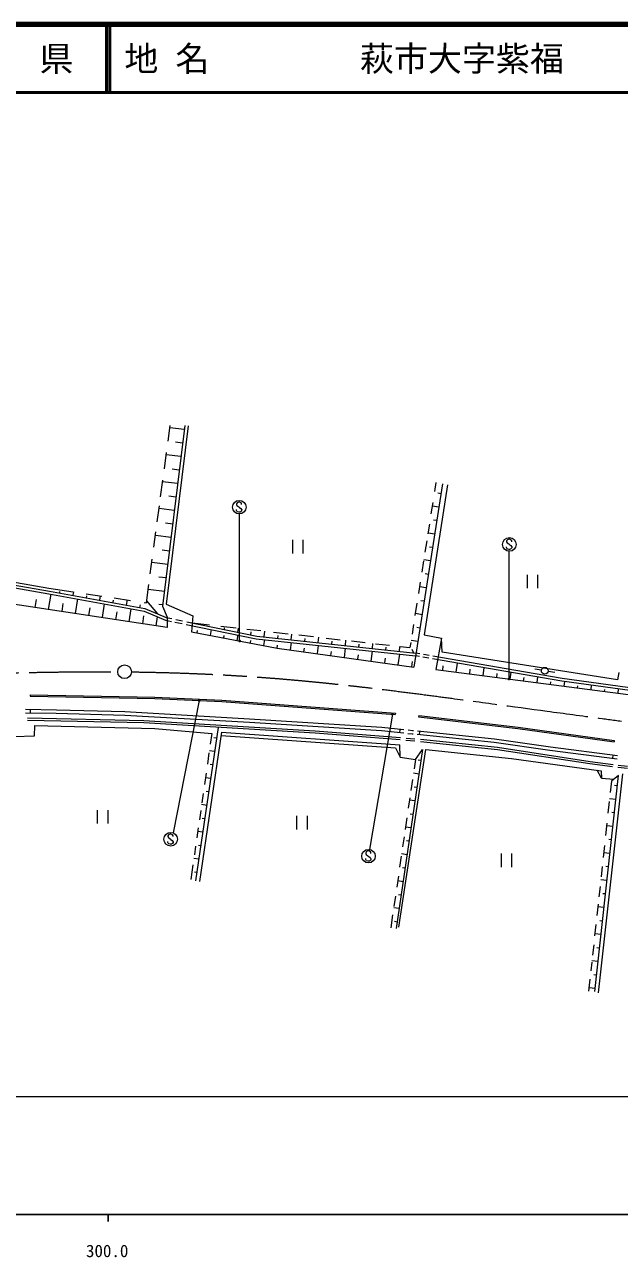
# Model space of a CAD drawing. Units: millimetres, scale not verified. Extents: x 40000 to 680000, y 20000 to 380000.
# Drawn here: x 355707 to 443182, y 198715 to 380000 of the extents above; entities that cross this region are included whole.
import ezdxf
from ezdxf.enums import TextEntityAlignment as Align

# ---------------------------------------------------------------- set-up
doc = ezdxf.new("R2010")
doc.units = ezdxf.units.MM
doc.header["$LTSCALE"] = 1000
doc.linetypes.add('CHAIN', pattern=[18.5, 12, -1.5, 3.5, -1.5])
for name, color, linetype, lineweight in [('M-TTL', 7, 'Continuous', 13), ('M-TTL-BAND', 7, 'Continuous', 25), ('M-TTL-FRAM', 7, 'Continuous', 13), ('M-TTL-LINE', 7, 'Continuous', 50), ('M-TTL-TXT', 7, 'Continuous', 13)]:
    doc.layers.add(name, color=color, linetype=linetype, lineweight=lineweight)
doc.styles.add('ＭＳ ゴシック', font='')
doc.styles.get('ＭＳ ゴシック').set_extended_font_data('MS Gothic')

# ---------------------------------------------------------------- blocks, each defined once
blk = doc.blocks.new('filled_dot')
at = {"color": 0, "linetype": 'Continuous', "lineweight": -2, "const_width": 1.25}
blk.add_lwpolyline([(-0.625, 0, 1), (0.625, 0, 1)], format="xyb", close=True, dxfattribs=at)

msp = doc.modelspace()

# ---------------------------------------------------------------- linework, layer by layer
at = {"layer": 'M-TTL', "color": 2, "lineweight": 140}
msp.add_line((680000, 380000), (40000, 380000), dxfattribs=at)
at = {"layer": 'M-TTL'}
for p, q in [((379256, 321040), (375987, 294501)), ((379752, 320979), (376522, 294757)), ((376799, 318727), (377109, 321034)), ((377073, 320768), (379190, 320507)), ((377873, 318654), (378945, 318522)), ((376256, 314691), (376578, 317081)), ((376540, 316803), (378701, 316537)), ((377383, 314684), (378457, 314552)), ((375704, 310582), (376031, 313013)), ((376007, 312838), (378212, 312567)), ((417183, 312492), (412943, 285532)), ((417895, 312307), (414492, 290281)), ((416195, 312648), (415988, 311331)), ((376892, 310714), (377968, 310582)), ((416490, 311133), (416958, 311059)), ((375207, 306888), (375525, 309252)), ((375474, 308874), (377723, 308597)), ((415734, 309713), (415474, 308059)), ((415659, 309239), (416647, 309084)), ((376402, 306745), (377479, 306612)), ((415233, 306525), (415009, 305104)), ((415869, 307182), (416336, 307108)), ((374703, 303140), (375010, 305420)), ((374941, 304909), (377234, 304627)), ((415038, 305288), (416026, 305132)), ((375912, 302775), (376990, 302642)), ((395146, 302220), (395146, 304220)), ((396646, 304220), (396646, 302220)), ((414852, 304106), (414588, 302429)), ((415247, 303230), (415715, 303157)), ((374180, 299244), (374466, 301375)), ((374408, 300945), (376745, 300657)), ((414389, 301162), (414126, 299490)), ((414416, 301336), (415404, 301181)), ((339750, 299620), (359287, 296314)), ((339824, 300014), (359356, 296708)), ((340728, 300325), (359269, 297124)), ((414626, 299279), (415093, 299205)), ((373608, 294990), (373970, 297686)), ((375421, 298805), (376501, 298672)), ((413890, 297989), (413633, 296354)), ((413795, 297385), (414783, 297229)), ((429667, 297106), (429667, 299106)), ((431167, 299106), (431167, 297106)), ((376673, 291339), (340689, 296795)), ((359535, 296268), (359190, 293990)), ((359269, 297124), (362827, 296595)), ((359287, 296314), (373294, 293743)), ((359356, 296708), (373409, 294128)), ((360851, 296621), (360818, 296439)), ((362878, 296587), (362785, 296078)), ((363471, 295546), (363145, 293391)), ((364738, 296310), (367071, 295963)), ((364803, 295994), (364752, 295717)), ((366837, 295998), (366719, 295356)), ((368896, 295691), (371282, 295336)), ((373875, 296980), (376256, 296687)), ((357388, 295448), (357212, 294290)), ((361343, 294848), (361167, 293690)), ((365298, 294248), (365122, 293091)), ((367408, 294823), (367099, 292791)), ((368751, 295347), (368686, 294995)), ((370796, 295409), (370654, 294634)), ((371344, 294101), (371054, 292191)), ((372699, 294699), (372621, 294273)), ((373294, 293743), (376412, 292426)), ((373299, 295036), (373608, 294990)), ((373409, 294128), (376531, 292810)), ((373642, 295247), (375251, 293351)), ((375445, 294772), (376012, 294702)), ((375987, 294501), (376673, 292886)), ((376522, 294757), (380454, 293036)), ((413407, 294919), (413120, 293095)), ((414004, 295327), (414472, 295254)), ((369252, 293649), (369077, 292491)), ((373207, 293049), (373032, 291891)), ((375212, 292933), (375009, 291592)), ((376412, 292426), (377291, 292247)), ((376531, 292810), (377349, 292643)), ((376673, 292886), (376673, 291339)), ((377809, 292141), (378864, 291926)), ((377921, 292527), (378944, 292318)), ((379546, 292195), (389840, 290092)), ((380454, 293036), (380269, 290692)), ((380374, 292025), (382919, 291736)), ((413173, 293433), (414161, 293278)), ((379467, 291802), (389778, 289696)), ((380269, 290692), (392826, 288316)), ((381077, 290898), (381012, 290551)), ((383142, 291052), (382977, 290179)), ((384564, 291549), (386805, 291294)), ((385008, 290155), (384942, 289807)), ((385073, 291279), (385032, 291074)), ((387061, 290251), (386907, 289436)), ((387111, 291259), (386991, 290674)), ((388411, 291111), (390454, 290879)), ((388967, 290705), (388921, 290279)), ((389840, 290092), (413262, 287564)), ((390990, 290818), (390900, 289977)), ((392300, 290669), (394445, 290425)), ((392932, 290170), (392888, 289763)), ((394965, 290366), (394877, 289548)), ((396015, 290246), (398171, 290001)), ((412911, 291763), (412688, 290349)), ((413383, 291376), (413850, 291302)), ((414492, 290281), (417029, 289755)), ((388938, 289411), (388872, 289064)), ((389778, 289696), (413207, 287168)), ((391002, 289564), (390837, 288692)), ((392836, 288729), (392780, 288322)), ((392826, 288316), (412943, 285532)), ((394912, 289142), (394761, 288048)), ((396813, 288290), (396742, 287774)), ((396909, 289741), (396865, 289334)), ((398891, 288713), (398723, 287500)), ((398939, 289913), (398854, 289119)), ((400049, 289787), (402133, 289550)), ((400886, 289312), (400842, 288904)), ((402870, 288283), (402685, 286952)), ((402914, 289461), (402830, 288690)), ((403795, 289361), (405778, 289135)), ((404863, 288883), (404819, 288475)), ((406888, 289009), (406807, 288261)), ((407321, 288960), (409363, 288728)), ((408840, 288454), (408796, 288046)), ((410863, 288557), (410784, 287832)), ((410954, 288547), (412379, 288385)), ((412500, 289152), (412379, 288385)), ((412552, 289482), (413540, 289327)), ((417029, 289755), (416200, 285164)), ((417101, 287739), (417029, 289755)), ((400784, 287799), (400704, 287226)), ((404755, 287315), (404666, 286678)), ((406848, 287854), (406648, 286404)), ((408726, 286831), (408629, 286129)), ((410827, 287425), (410610, 285855)), ((412649, 288143), (412926, 287600)), ((413807, 287064), (413207, 287168)), ((413851, 287463), (413262, 287564)), ((415163, 286830), (414282, 286982)), ((415218, 287226), (414365, 287374)), ((434700, 283455), (415679, 286741)), ((434762, 283850), (415753, 287134)), ((442918, 283656), (417101, 287739)), ((412697, 286347), (412591, 285581)), ((416200, 285164), (444456, 281487)), ((417241, 285706), (417155, 285040)), ((419311, 286113), (419138, 284782)), ((421208, 285194), (421121, 284524)), ((423256, 285432), (423104, 284266)), ((427201, 284750), (427071, 283750)), ((431721, 285052), (430731, 285202)), ((432701, 284902), (433691, 284752)), ((443085, 284746), (442918, 283656)), ((425162, 284581), (425088, 284008)), ((429116, 283968), (429054, 283491)), ((431146, 284069), (431038, 283233)), ((433069, 283349), (433021, 282975)), ((541050, 268895), (434700, 283455)), ((541500, 269237), (434762, 283850)), ((435093, 283401), (435004, 282717)), ((439056, 282859), (438971, 282201)), ((356541, 281426), (356537, 281226)), ((356537, 281226), (374838, 280921)), ((356541, 281426), (374845, 281121)), ((374845, 281121), (384701, 280664)), ((437028, 282772), (436987, 282459)), ((440990, 282224), (440954, 281943)), ((443019, 282316), (442937, 281685)), ((360374, 279191), (355853, 279260)), ((356529, 279250), (356529, 278750)), ((370455, 278919), (360374, 279191)), ((374838, 280921), (384689, 280465)), ((384689, 280465), (410220, 278562)), ((384701, 280664), (410235, 278762)), ((360363, 278691), (355823, 278760)), ((373262, 277626), (356112, 277991)), ((373250, 277326), (356135, 277690)), ((370434, 278419), (360363, 278691)), ((388757, 277369), (370434, 278419)), ((388788, 277868), (370455, 278919)), ((398446, 276080), (373262, 277626)), ((408207, 276124), (388757, 277369)), ((408249, 276622), (388788, 277868)), ((410235, 278762), (410220, 278562)), ((413678, 278392), (413654, 278193)), ((413654, 278193), (428258, 276465)), ((413678, 278392), (428283, 276664)), ((357137, 276947), (357104, 275365)), ((357137, 276947), (374838, 276470)), ((398425, 275781), (373250, 277326)), ((374838, 276470), (383236, 275777)), ((384166, 276656), (380854, 254078)), ((384669, 275949), (381448, 253991)), ((383236, 275777), (383006, 274178)), ((384669, 275949), (410907, 274083)), ((410924, 274805), (398425, 275781)), ((410989, 275101), (398446, 276080)), ((411471, 275787), (408207, 276124)), ((411490, 276287), (408249, 276622)), ((410910, 276347), (410861, 275850)), ((412703, 275660), (412048, 275727)), ((412772, 276155), (412107, 276224)), ((412862, 275643), (412703, 275660)), ((412913, 276141), (412772, 276155)), ((424769, 274413), (413430, 275584)), ((424830, 274910), (413471, 276083)), ((413790, 276050), (413741, 275552)), ((428258, 276465), (442396, 274515)), ((428283, 276664), (442423, 274713)), ((357104, 275365), (354215, 275283)), ((383544, 275188), (383942, 275130)), ((384596, 275453), (410264, 273628)), ((410944, 272289), (410907, 274083)), ((413082, 274637), (411800, 274737)), ((413109, 274935), (411829, 275035)), ((425280, 273672), (413924, 274851)), ((425241, 273374), (413935, 274548)), ((432978, 273238), (424769, 274413)), ((433045, 273734), (424830, 274910)), ((442423, 274713), (442396, 274515)), ((382823, 272904), (382587, 271264)), ((382875, 273265), (383652, 273151)), ((410264, 273628), (410944, 272289)), ((414213, 273405), (410351, 247078)), ((410768, 247250), (414707, 273397)), ((410944, 272289), (413191, 271952)), ((413191, 271952), (412989, 270578)), ((413191, 271952), (414213, 273405)), ((414707, 273397), (427330, 272097)), ((438842, 271270), (425241, 273374)), ((438883, 271567), (425280, 273672)), ((427330, 272097), (440523, 270276)), ((442879, 271980), (432978, 273238)), ((442914, 272479), (433045, 273734)), ((442237, 272565), (442175, 272069)), ((382974, 271229), (383361, 271172)), ((413593, 271878), (413980, 271821)), ((442181, 270867), (438842, 271270)), ((442256, 271160), (438883, 271567)), ((440557, 269177), (439921, 270359)), ((440523, 270276), (440557, 269177)), ((444375, 270602), (442958, 270773)), ((444387, 270903), (443005, 271070)), ((382391, 269900), (382156, 268263)), ((382306, 269306), (383071, 269193)), ((412760, 269013), (412518, 267362)), ((412898, 269959), (413690, 269842)), ((439563, 237803), (443050, 269594)), ((443629, 269804), (440055, 237598)), ((440557, 269177), (442369, 269036)), ((442028, 268757), (441846, 267087)), ((443050, 269594), (442028, 268757)), ((381963, 266920), (381766, 265551)), ((382404, 267270), (382781, 267215)), ((413012, 267920), (413400, 267864)), ((442488, 268151), (442887, 268107)), ((381737, 265346), (382491, 265236)), ((412361, 266297), (412137, 264770)), ((412318, 266001), (413110, 265885)), ((441699, 265736), (441512, 264020)), ((441751, 266219), (442669, 266119)), ((366421, 262500), (366421, 264500)), ((367921, 264500), (367921, 262500)), ((381605, 264428), (381405, 263038)), ((381834, 263311), (382200, 263257)), ((395743, 261647), (395743, 263647)), ((397243, 263647), (397243, 261647)), ((411927, 263332), (411680, 261648)), ((412432, 263963), (412819, 263906)), ((442052, 264175), (442451, 264131)), ((381242, 261898), (381031, 260430)), ((381168, 261387), (381910, 261278)), ((411738, 262043), (412529, 261927)), ((441353, 262565), (441155, 260745)), ((441318, 262243), (442233, 262143)), ((381264, 259352), (381620, 259299)), ((411520, 260557), (411301, 259064)), ((411851, 260005), (412239, 259948)), ((440998, 259306), (440803, 257514)), ((441615, 260198), (442015, 260155)), ((380599, 257428), (381330, 257321)), ((380849, 259169), (380669, 257913)), ((411106, 257737), (410863, 256083)), ((411157, 258086), (411949, 257969)), ((425832, 256107), (425832, 258107)), ((427332, 258107), (427332, 256107)), ((440885, 258266), (441797, 258166)), ((380457, 256436), (380148, 254290)), ((411271, 256047), (411658, 255991)), ((440660, 256201), (440495, 254684)), ((441179, 256222), (441579, 256178)), ((380693, 255392), (381039, 255342)), ((410673, 254785), (410431, 253136)), ((410577, 254128), (411368, 254012)), ((440452, 254290), (441361, 254190)), ((410690, 252090), (411078, 252033)), ((440337, 253234), (440175, 251745)), ((440743, 252246), (441142, 252202)), ((410242, 251847), (410016, 250303)), ((440057, 250661), (439875, 248988)), ((440019, 250313), (440924, 250214)), ((409837, 249087), (409560, 247194)), ((409996, 250170), (410788, 250054)), ((410110, 248132), (410497, 248075)), ((439729, 247652), (439550, 246013)), ((440307, 248270), (440706, 248226)), ((439571, 246339), (440488, 246238)), ((439407, 244696), (439241, 243167)), ((439871, 244294), (440270, 244250)), ((439127, 242128), (438988, 240851)), ((439153, 242361), (440052, 242262)), ((438855, 239630), (438661, 237844)), ((439435, 240318), (439834, 240274)), ((438720, 238384), (439616, 238286))]:
    msp.add_line(p, q, dxfattribs=at)
msp.add_circle((432214, 284982), 500, dxfattribs=at)
at = {"layer": 'M-TTL-BAND'}
for p, q in [((40000, 205000), (579000, 205000)), ((368000, 205000), (368000, 204000))]:
    msp.add_line(p, q, dxfattribs=at)
at = {"layer": 'M-TTL-FRAM'}
for p, q in [((386998, 309733), (386874, 309549)), ((386874, 309549), (386877, 309417)), ((386877, 308569), (386874, 308690)), ((386877, 309417), (386940, 309288)), ((386917, 308467), (386877, 308569)), ((387001, 308356), (386917, 308467)), ((386940, 309288), (387196, 309106)), ((387190, 309799), (386998, 309733)), ((387188, 308295), (387001, 308356)), ((387322, 308295), (387188, 308295)), ((387312, 309796), (387190, 309799)), ((387196, 309106), (387325, 308975)), ((387562, 309678), (387312, 309796)), ((387422, 308324), (387322, 308295)), ((387325, 308975), (387504, 308859)), ((387564, 308417), (387422, 308324)), ((387504, 308859), (387630, 308659)), ((387625, 309546), (387562, 309678)), ((387625, 308548), (387564, 308417)), ((387625, 309417), (387625, 309546)), ((387630, 308659), (387625, 308548)), ((387328, 289356), (387328, 308037)), ((426724, 304259), (426600, 304074)), ((426600, 304074), (426603, 303943)), ((426603, 303095), (426600, 303216)), ((426603, 303943), (426666, 303813)), ((426642, 302992), (426603, 303095)), ((426726, 302881), (426642, 302992)), ((426666, 303813), (426921, 303632)), ((426916, 304324), (426724, 304259)), ((426913, 302821), (426726, 302881)), ((427048, 302821), (426913, 302821)), ((427037, 304322), (426916, 304324)), ((426921, 303632), (427050, 303500)), ((427287, 304203), (427037, 304322)), ((427148, 302850), (427048, 302821)), ((427050, 303500), (427229, 303384)), ((427290, 302942), (427148, 302850)), ((427229, 303384), (427356, 303184)), ((427351, 304072), (427287, 304203)), ((427351, 303073), (427290, 302942)), ((427351, 303943), (427351, 304072)), ((427356, 303184), (427351, 303073)), ((426959, 283764), (426959, 302563)), ((381396, 280617), (377546, 261143)), ((409818, 278592), (406424, 258705)), ((376904, 260906), (376781, 260722)), ((376781, 260722), (376783, 260590)), ((376783, 259742), (376781, 259863)), ((376783, 260590), (376846, 260461)), ((376823, 259639), (376783, 259742)), ((376907, 259529), (376823, 259639)), ((376846, 260461), (377102, 260279)), ((377097, 260972), (376904, 260906)), ((377094, 259468), (376907, 259529)), ((377228, 259468), (377094, 259468)), ((377218, 260969), (377097, 260972)), ((377102, 260279), (377231, 260148)), ((377468, 260851), (377218, 260969)), ((377328, 259497), (377228, 259468)), ((377231, 260148), (377410, 260032)), ((377471, 259589), (377328, 259497)), ((377410, 260032), (377536, 259831)), ((377531, 260719), (377468, 260851)), ((377531, 259721), (377471, 259589)), ((377531, 260590), (377531, 260719)), ((377536, 259831), (377531, 259721)), ((406000, 258412), (405876, 258228)), ((405876, 258228), (405879, 258096)), ((405879, 258096), (405942, 257967)), ((405942, 257967), (406198, 257785)), ((406192, 258478), (406000, 258412)), ((406313, 258475), (406192, 258478)), ((406198, 257785), (406327, 257654)), ((406564, 258357), (406313, 258475)), ((406327, 257654), (406506, 257538)), ((406506, 257538), (406632, 257338)), ((406627, 258225), (406564, 258357)), ((406627, 258096), (406627, 258225)), ((405879, 257248), (405876, 257369)), ((405918, 257145), (405879, 257248)), ((406003, 257035), (405918, 257145)), ((406190, 256974), (406003, 257035)), ((406324, 256974), (406190, 256974)), ((406424, 257003), (406324, 256974)), ((406566, 257095), (406424, 257003)), ((406627, 257227), (406566, 257095)), ((406632, 257338), (406627, 257227)), ((568312, 222326), (347654, 222326))]:
    msp.add_line(p, q, dxfattribs=at)
for centre in [(387282, 309036), (427007, 303562), (377188, 260209), (406284, 257715)]:
    msp.add_circle(centre, 1000, dxfattribs=at)
at = {"layer": 'M-TTL-LINE'}
for p, q in [((367750, 380000), (367750, 370000)), ((368250, 380000), (368250, 370000)), ((40000, 370000), (680000, 370000))]:
    msp.add_line(p, q, dxfattribs=at)
at = {"layer": 'M-TTL-LINE', "color": 2, "linetype": 'CHAIN', "lineweight": 13}
for points, knots in [([(319385, 283693), (326632, 283929), (333878, 284166), (341126, 284368), (342334, 284402), (343542, 284435), (344750, 284466), (345958, 284498), (347166, 284528), (348374, 284558), (349582, 284587), (350790, 284615), (351998, 284642), (353703, 284679), (355408, 284713), (357113, 284743), (358818, 284773), (360523, 284799), (362228, 284813), (364619, 284832), (367011, 284827), (369403, 284822)], [0, 0, 0, 0, 1, 1, 1, 2, 2, 2, 3, 3, 3, 4, 4, 4, 5, 5, 5, 6, 6, 6, 7, 7, 7, 7]), ([(371403, 284822), (372108, 284807), (372814, 284793), (373519, 284779), (374267, 284764), (375015, 284749), (375762, 284731), (376510, 284713), (377257, 284691), (378005, 284667), (378752, 284643), (379500, 284617), (380247, 284588), (384894, 284407), (389538, 284122), (394172, 283728), (402865, 282989), (411522, 281868), (420171, 280712), (430332, 279354), (440483, 277947), (450649, 276645), (456687, 275872), (462732, 275137), (468776, 274401)], [0, 0, 0, 0, 1, 1, 1, 2, 2, 2, 3, 3, 3, 4, 4, 4, 5, 5, 5, 6, 6, 6, 7, 7, 7, 8, 8, 8, 8])]:
    msp.add_open_spline(points, degree=3, knots=knots, dxfattribs=at)
at = {"layer": 'M-TTL-TXT', "color": 3}
msp.add_circle((370403, 284830), 1000, dxfattribs=at)

# ---------------------------------------------------------------- block references
at = {"layer": 'M-TTL-FRAM', "xscale": 160, "yscale": 160}
for p, rotation in [((387328, 289356), 90), ((426959, 283764), 90), ((381396, 280617), 258.8), ((409818, 278592), 260.3)]:
    msp.add_blockref('filled_dot', p, dxfattribs=dict(at, rotation=rotation))

# ---------------------------------------------------------------- texts
at = {"layer": 'M-TTL-BAND', "style": 'ＭＳ ゴシック'}
msp.add_text('300.0', height=1833, dxfattribs=at).set_placement((367844, 198195), align=Align.BOTTOM_CENTER)
at = {"layer": 'M-TTL-TXT', "style": 'ＭＳ ゴシック'}
msp.add_text('山\u3000口\u3000県', height=3666, dxfattribs=at).set_placement((350375, 375000), align=Align.MIDDLE_CENTER)
for s, p in [('地 名', (370380, 375000)), ('萩市大字紫福', (405024, 375000))]:
    msp.add_text(s, height=3666, dxfattribs=at).set_placement(p, align=Align.MIDDLE_LEFT)

doc.saveas('drawing.dxf')
